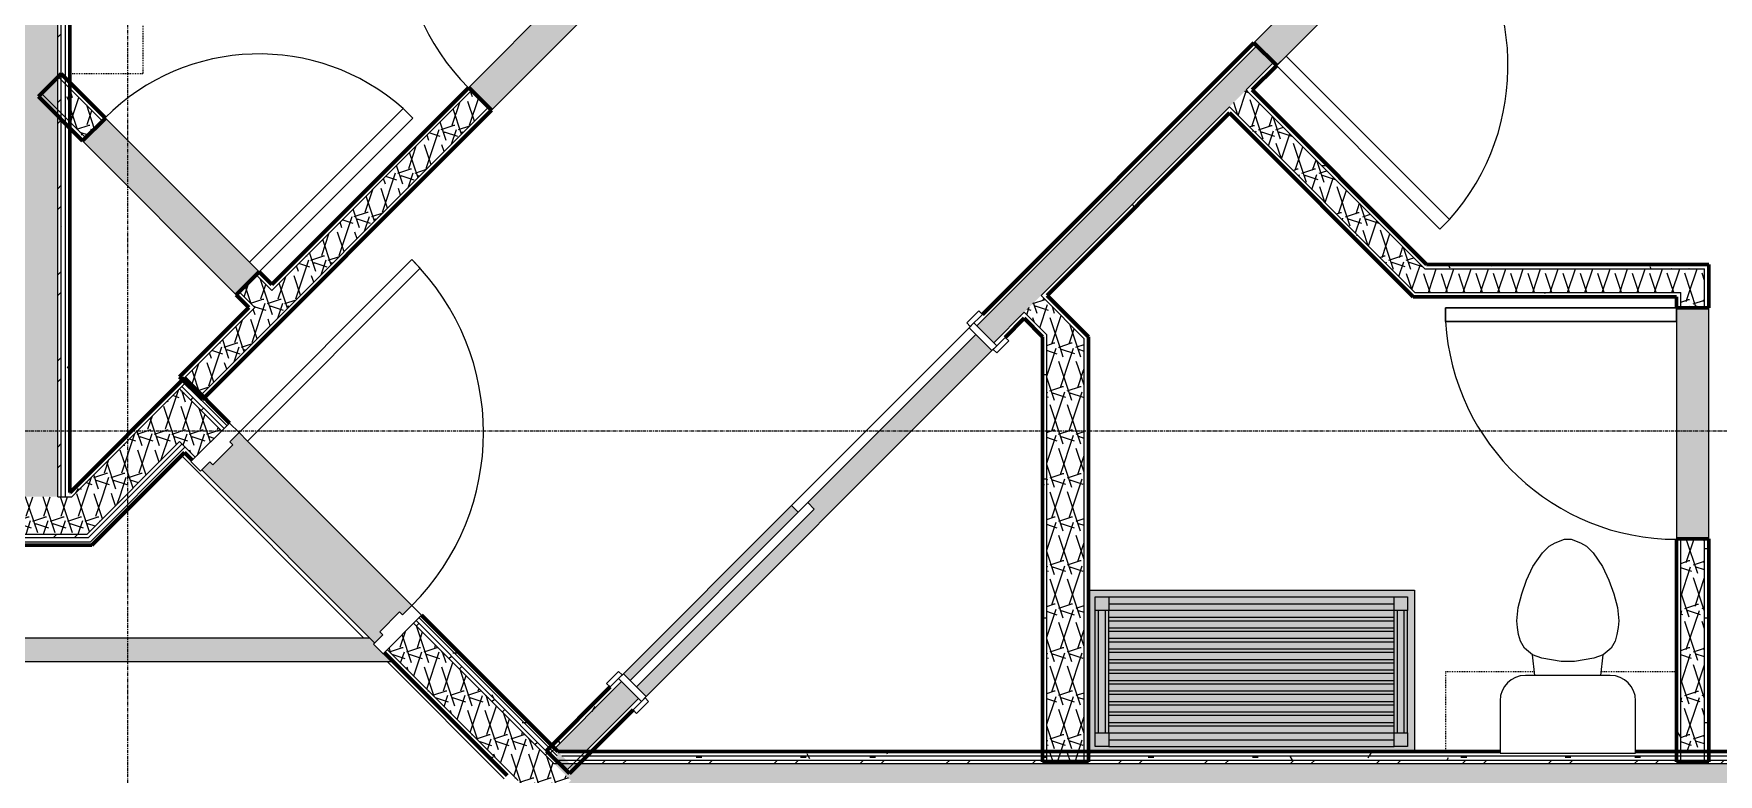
# Model space of a CAD drawing. Header units: inches. Extents: x -4169 to -1846, y 9706 to 12377.
# Drawn here: x -2514.2 to -2266.1, y 10416.7 to 10525.7 of the extents above; entities that cross this region are included whole.
import ezdxf

# ---------------------------------------------------------------- set-up
doc = ezdxf.new("R2010")
doc.units = ezdxf.units.IN
doc.header["$MEASUREMENT"] = 0
doc.linetypes.add('Dash', pattern=[0.25, 0.125, -0.125])
doc.linetypes.add('Grid Line 1_2_', pattern=[0.875, 0.5, -0.125, 0.125, -0.125])
for name, color, linetype, lineweight in [('0-1', 7, 'Continuous', 5), ('0-2', 50, 'Continuous', 18), ('A-DOOR', 31, 'Continuous', 18), ('A-DOOR-1', 250, 'Continuous', 9), ('A-DOOR-2', 90, 'Continuous', 30), ('A-DOOR-6', 31, 'Continuous', 30), ('A-DOOR-7', 31, 'Continuous', 9), ('A-DOOR-FRAM', 31, 'Continuous', 30), ('A-DOOR-FRAM-1', 90, 'Continuous', 30), ('A-FLOR-2', 50, 'Continuous', 18), ('A-WALL', 113, 'Continuous', 18), ('A-WALL-1', 8, 'Continuous', 5), ('A-WALL-4', 10, 'Continuous', 60), ('A-WALL-5', 50, 'Continuous', 18), ('A-WALL-PATT-1', 250, 'Continuous', 9), ('A-WALL-PATT-2', 253, 'Continuous', 9), ('A-WALL-PATT-4', 111, 'Continuous', 9), ('I-WALL', 2, 'Continuous', 18), ('I-WALL-2', 2, 'Continuous', 5), ('I-WALL-3', 2, 'Continuous', 60), ('P-SANR-FIXT-2', 250, 'Continuous', 9), ('Q-CASE-1', 9, 'Continuous', 9), ('Q-CASE-3', 250, 'Continuous', 9), ('Q-CASE-HDLN-1', 250, 'Dash', 9), ('S-BEAM', 12, 'Continuous', 9), ('S-GRID-1', 1, 'Grid Line 1_2_', 9)]:
    doc.layers.add(name, color=color, linetype=linetype, lineweight=lineweight)
pattern_1 = [(0, (0, 0), (20.48, 5.12), [0.845, -14.515, 0.845, -14.515, -81.92]), (0, (0, 0), (20.48, 5.12), [-30.72, 0.845, -29.875, 0.845, -14.515, -35.84]), (0, (0, 0), (20.48, 5.12), [-76.8, 0.845, -9.395, 0.845, -24.755]), (120, (7.68, 2.56), (-14.67405, 15.1762003), [0.845, -14.515, 0.845, -14.515, -81.92]), (120, (7.68, 2.56), (-14.67405, 15.1762003), [-30.72, 0.845, -29.875, 0.845, -14.515, -35.84]), (120, (7.68, 2.56), (-14.67405, 15.1762003), [-76.8, 0.845, -9.395, 0.845, -24.755]), (240, (10.24, 12.8), (-5.80595, -20.2962003), [0.845, -14.515, 0.845, -14.515, -81.92]), (240, (10.24, 12.8), (-5.80595, -20.2962003), [-30.72, 0.845, -29.875, 0.845, -14.515, -35.84]), (240, (10.24, 12.8), (-5.80595, -20.2962003), [-76.8, 0.845, -9.395, 0.845, -24.755])]
pattern_2 = [(161.57, (0.32, 0.32), (-2.560496185, -0.000537386), [0, -18.214, 2.022, 0]), (18.43, (-0.32, 0.32), (-2.560496185, 0.000537386), [0, -18.214, 2.022, 0]), (108.43, (0.32, 0.32), (1.27922091, -6.400876726), [6.07, -14.166]), (71.57, (-0.32, 0.32), (1.27922091, 6.400876726), [6.07, -14.166])]
pattern_3 = [(45, (0, 0), (-6.335677, 6.335677), []), (45, (0, 9.6), (-6.335677, 6.335677), [])]

# ---------------------------------------------------------------- blocks, each defined once
blk = doc.blocks.new('OD_CW_Upper Cabinet - OD_CW_Upper Cabinet-1880938-ENLARGED RCP - 2ND FLOOR PLAN')
at = {"layer": 'Q-CASE-HDLN-1'}
for p, q in [((0.74, -12), (13.78, -12)), ((23.7, -12), (36.74, -12)), ((36.74, -12), (36.74, -22.75))]:
    blk.add_line(p, q, dxfattribs=at)
blk = doc.blocks.new('SWING - SINGLE - FLUSH - 2-10 x 6-8 - PRIVACY-2632541-ENLARGED RCP - 2ND FLOOR PLAN')
at = {"layer": 'A-DOOR-1'}
blk.add_arc((17, 2.37), 34.07, 93.3657, 180, dxfattribs=at)
at = {"layer": 'A-DOOR-2'}
for p, q in [((15, 2.37), (15, 36.38)), ((17, 36.38), (15, 36.38)), ((17, 2.37), (17, 36.38)), ((17, 2.37), (15, 2.37))]:
    blk.add_line(p, q, dxfattribs=at)
blk = doc.blocks.new('SWING - SINGLE - FLUSH - 2-8 x 6-8 - PASSAGE-2632542-ENLARGED RCP - 2ND FLOOR PLAN')
at = {"layer": 'A-DOOR-1'}
blk.add_arc((16, 2.37), 32.07, 93.5759, 180, dxfattribs=at)
at = {"layer": 'A-DOOR-2'}
for p, q in [((14, 2.37), (14, 34.38)), ((16, 34.38), (14, 34.38)), ((16, 2.37), (16, 34.38)), ((16, 2.37), (14, 2.37))]:
    blk.add_line(p, q, dxfattribs=at)
blk = doc.blocks.new('SLIDING - FLUSH - 6-0 x 6-8-2636082-ENLARGED RCP - 2ND FLOOR PLAN')
at = {"layer": 'A-DOOR-1'}
for p, q in [((-38.75, 3.25), (-36.25, 3.25)), ((-38.75, 2.5), (-38.75, 3.25)), ((-36.25, 2.5), (-38.75, 2.5)), ((-36.25, 3.25), (-36.25, 2.5)), ((36.25, 3.25), (38.75, 3.25)), ((36.25, 2.5), (36.25, 3.25)), ((38.75, 2.5), (36.25, 2.5)), ((38.75, 3.25), (38.75, 2.5)), ((-38.75, -2.25), (-36.25, -2.25)), ((-38.75, -3), (-38.75, -2.25)), ((-36.25, -2.25), (-36.25, -3)), ((36.25, -2.25), (38.75, -2.25)), ((36.25, -3), (36.25, -2.25)), ((38.75, -2.25), (38.75, -3)), ((-36.25, -3), (-38.75, -3)), ((38.75, -3), (36.25, -3))]:
    blk.add_line(p, q, dxfattribs=at)
at = {"layer": 'A-DOOR-2'}
for p, q in [((-1, 0.5), (36, 0.5)), ((-1, -0.875), (-1, 0.5)), ((36, 0.5), (36, -0.875)), ((-36, -0.875), (1, -0.875)), ((-36, -2.25), (-36, -0.875)), ((1, -2.25), (-36, -2.25)), ((36, -0.875), (-1, -0.875)), ((1, -0.875), (1, -2.25))]:
    blk.add_line(p, q, dxfattribs=at)
at = {"layer": 'A-DOOR-FRAM-1'}
for p, q in [((-37, 2.5), (-36, 2.5)), ((-37, -2.25), (-37, 2.5)), ((-36, 2.5), (-36, -2.25)), ((36, 2.5), (37, 2.5)), ((36, -2.25), (36, 2.5)), ((37, 2.5), (37, -2.25)), ((-36, -2.25), (-37, -2.25)), ((37, -2.25), (36, -2.25))]:
    blk.add_line(p, q, dxfattribs=at)
blk = doc.blocks.new('Bath Vanity - Bath Vanity 48_-2551079-ENLARGED RCP - 2ND FLOOR PLAN')
at = {"layer": 'Q-CASE-1'}
h = blk.add_hatch(color=256, dxfattribs=at)
h.paths.add_polyline_path([(24.74, -0.25), (-23.26, -0.25), (-23.26, -24), (24.74, -24), (24.74, -1)], flags=0)
h.paths.add_polyline_path([(-21.76, -1), (23.74, -1), (23.74, -23), (-22.26, -23), (-22.26, -1)], flags=0)
h.paths.add_polyline_path([(21.74, -2), (-20.26, -2), (-20.26, -3), (21.74, -3)], flags=0)
h.paths.add_polyline_path([(-17.96, -4), (-20.26, -4), (-20.26, -4.55), (21.74, -4.55), (21.74, -4), (15.81, -4)], flags=0)
h.paths.add_polyline_path([(-20.26, -5.55), (-20.26, -6.09), (21.74, -6.09), (21.74, -5.55), (-17.96, -5.55)], flags=0)
h.paths.add_polyline_path([(21.74, -7.09), (-20.26, -7.09), (-20.26, -7.64), (21.74, -7.64)], flags=0)
h.paths.add_polyline_path([(-17.96, -8.64), (-20.26, -8.64), (-20.26, -9.18), (21.74, -9.18), (21.74, -8.64), (15.81, -8.64)], flags=0)
h.paths.add_polyline_path([(21.74, -10.18), (-20.26, -10.18), (-20.26, -10.73), (21.74, -10.73), (21.74, -10.32)], flags=0)
h.paths.add_polyline_path([(-20.26, -11.73), (-20.26, -12.27), (21.74, -12.27), (21.74, -11.73), (-17.96, -11.73)], flags=0)
h.paths.add_polyline_path([(-20.26, -13.27), (-20.26, -13.82), (21.74, -13.82), (21.74, -13.27), (-17.96, -13.27)], flags=0)
h.paths.add_polyline_path([(-20.26, -14.82), (-20.26, -15.36), (21.74, -15.36), (21.74, -14.82), (-17.96, -14.82)], flags=0)
h.paths.add_polyline_path([(21.74, -16.36), (-20.26, -16.36), (-20.26, -16.91), (21.74, -16.91)], flags=0)
h.paths.add_polyline_path([(-17.96, -17.91), (-20.26, -17.91), (-20.26, -18.45), (21.74, -18.45), (21.74, -17.91)], flags=0)
h.paths.add_polyline_path([(-17.96, -19.45), (-20.26, -19.45), (-20.26, -20), (21.74, -20), (21.74, -19.45)], flags=0)
h.paths.add_polyline_path([(-20.26, -21), (-20.26, -22), (21.74, -22), (21.74, -21), (-17.96, -21)], flags=0)
h = blk.add_hatch(color=256, dxfattribs=at)
h.paths.add_polyline_path([(-21.76, -1), (-22.26, -1), (-22.26, -3), (-20.26, -3), (-20.26, -1), (-20.76, -1)], flags=0)
h.paths.add_polyline_path([(23.74, -1), (21.74, -1), (21.74, -3), (23.74, -3)], flags=0)
h.paths.add_polyline_path([(23.74, -21), (21.74, -21), (21.74, -23), (23.74, -23), (23.74, -22)], flags=0)
h.paths.add_polyline_path([(-22.26, -21), (-22.26, -23), (-20.26, -23), (-20.26, -21), (-21.76, -21)], flags=0)
for points in [[(15.81, -1), (-20.26, -1), (-20.26, -2), (21.74, -2), (21.74, -1)], [(-22.26, -3), (-22.26, -21), (-21.76, -21), (-21.76, -3)], [(-20.76, -3), (-21.76, -3), (-21.76, -21), (-20.76, -21), (-20.76, -4)], [(-20.76, -3), (-20.76, -21), (-20.26, -21), (-20.26, -3)], [(15.81, -3), (-20.26, -3), (-20.26, -4), (21.74, -4), (21.74, -3)], [(-20.26, -4.55), (-20.26, -5.55), (21.74, -5.55), (21.74, -4.55), (-17.96, -4.55)], [(22.24, -3), (21.74, -3), (21.74, -21), (22.24, -21), (22.24, -4)], [(23.24, -3), (22.24, -3), (22.24, -21), (23.24, -21), (23.24, -4)], [(23.24, -3), (23.24, -21), (23.74, -21), (23.74, -3)], [(-20.26, -6.09), (-20.26, -7.09), (21.74, -7.09), (21.74, -6.09), (-17.96, -6.09)], [(-20.26, -7.64), (-20.26, -8.64), (21.74, -8.64), (21.74, -7.64), (-17.96, -7.64)], [(-17.96, -9.18), (-20.26, -9.18), (-20.26, -10.18), (21.74, -10.18), (21.74, -9.18), (15.81, -9.18)], [(-20.26, -10.73), (-20.26, -11.73), (21.74, -11.73), (21.74, -10.73), (-17.96, -10.73)], [(-20.26, -12.27), (-20.26, -13.27), (21.74, -13.27), (21.74, -12.27), (-17.96, -12.27)], [(-20.26, -13.82), (-20.26, -14.82), (21.74, -14.82), (21.74, -13.82), (-17.96, -13.82)], [(-20.26, -15.36), (-20.26, -16.36), (21.74, -16.36), (21.74, -15.36), (-17.96, -15.36)], [(-17.96, -16.91), (-20.26, -16.91), (-20.26, -17.91), (21.74, -17.91), (21.74, -16.91)], [(-17.96, -18.45), (-20.26, -18.45), (-20.26, -19.45), (21.74, -19.45), (21.74, -18.45)], [(-17.96, -20), (-20.26, -20), (-20.26, -21), (21.74, -21), (21.74, -20), (20.74, -20)], [(-20.26, -22), (-20.26, -23), (21.74, -23), (21.74, -22), (-17.96, -22)]]:
    blk.add_hatch(color=256, dxfattribs=at).paths.add_polyline_path(points, flags=0)
at = {"layer": 'Q-CASE-3'}
for p, q in [((-23.26, -24), (-23.26, -0.25)), ((-22.26, -3), (-22.26, -1)), ((-22.26, -1), (-20.26, -1)), ((21.74, -1), (-20.26, -1)), ((-20.26, -1), (-20.26, -3)), ((21.74, -2), (-20.26, -2)), ((21.74, -3), (21.74, -1)), ((21.74, -1), (23.74, -1)), ((23.74, -1), (23.74, -3)), ((-22.26, -3), (-22.26, -21)), ((-20.26, -3), (-22.26, -3)), ((-21.76, -3), (-21.76, -21)), ((-20.76, -3), (-20.76, -21)), ((21.74, -3), (-20.26, -3)), ((-20.26, -3), (-20.26, -21)), ((-20.26, -4), (21.74, -4)), ((21.74, -4.55), (-20.26, -4.55)), ((21.74, -3), (21.74, -21)), ((23.74, -3), (21.74, -3)), ((22.24, -3), (22.24, -21)), ((23.24, -3), (23.24, -21)), ((23.74, -3), (23.74, -21)), ((-20.26, -5.55), (21.74, -5.55)), ((21.74, -6.09), (-20.26, -6.09)), ((-20.26, -7.09), (21.74, -7.09)), ((21.74, -7.64), (-20.26, -7.64)), ((-20.26, -8.64), (21.74, -8.64)), ((21.74, -9.18), (-20.26, -9.18)), ((-20.26, -10.18), (21.74, -10.18)), ((21.74, -10.73), (-20.26, -10.73)), ((-20.26, -11.73), (21.74, -11.73)), ((21.74, -12.27), (-20.26, -12.27)), ((-20.26, -13.27), (21.74, -13.27)), ((21.74, -13.82), (-20.26, -13.82)), ((-20.26, -14.82), (21.74, -14.82)), ((21.74, -15.36), (-20.26, -15.36)), ((-20.26, -16.36), (21.74, -16.36)), ((21.74, -16.91), (-20.26, -16.91)), ((-20.26, -17.91), (21.74, -17.91)), ((21.74, -18.45), (-20.26, -18.45)), ((-20.26, -19.45), (21.74, -19.45)), ((-22.26, -23), (-22.26, -21)), ((-22.26, -21), (-20.26, -21)), ((21.74, -20), (-20.26, -20)), ((-20.26, -21), (21.74, -21)), ((-20.26, -21), (-20.26, -23)), ((21.74, -22), (-20.26, -22)), ((21.74, -23), (21.74, -21)), ((21.74, -21), (23.74, -21)), ((23.74, -21), (23.74, -23)), ((24.74, -24), (-23.26, -24)), ((-20.26, -23), (-22.26, -23)), ((21.74, -23), (-20.26, -23)), ((23.74, -23), (21.74, -23))]:
    blk.add_line(p, q, dxfattribs=at)
blk = doc.blocks.new('Toilet-Domestic-3D - Toilet-Domestic-3D-1372870-ENLARGED RCP - 2ND FLOOR PLAN')
at = {"layer": 'P-SANR-FIXT-2'}
for p, q in [((-5.13, 8), (-3.74, 10)), ((-3.74, 10), (-2.74, 11)), ((-2.74, 11), (-1.87, 11.5)), ((-1.87, 11.5), (-0.5, 12)), ((-0.5, 12), (0.5, 12)), ((0.5, 12), (1.87, 11.5)), ((1.87, 11.5), (2.74, 11)), ((2.74, 11), (3.74, 10)), ((3.74, 10), (5.13, 8)), ((-6.06, 6), (-5.13, 8)), ((5.13, 8), (6.06, 6)), ((-6.79, 4), (-6.06, 6)), ((6.06, 6), (6.79, 4)), ((-7.33, 1.99), (-6.79, 4)), ((6.79, 4), (7.33, 1.99)), ((-7.5, 0), (-7.33, 1.99)), ((7.33, 1.99), (7.5, 0)), ((-7.41, -1), (-7.5, 0)), ((-7.24, -2), (-7.41, -1)), ((-6.97, -3), (-7.24, -2)), ((7.24, -2), (6.97, -3)), ((7.41, -1), (7.24, -2)), ((7.5, 0), (7.41, -1)), ((-6.4, -4), (-6.97, -3)), ((-5.21, -5), (-6.4, -4)), ((6.4, -4), (5.21, -5)), ((6.97, -3), (6.4, -4)), ((-3.84, -5.5), (-5.21, -5)), ((-4.86, -8.02), (-5.21, -5)), ((-1, -6), (-3.84, -5.5)), ((1, -6), (-1, -6)), ((3.84, -5.5), (1, -6)), ((5.21, -5), (3.84, -5.5)), ((4.86, -8.02), (5.21, -5)), ((6.25, -8.02), (-6.25, -8.02)), ((-9.98, -11.75), (-9.98, -19.48)), ((9.98, -19.48), (9.98, -11.75)), ((-9.98, -19.48), (9.98, -19.48))]:
    blk.add_line(p, q, dxfattribs=at)
for centre, start, end in [((-6.25, -11.75), 90, 180), ((6.25, -11.75), 0, 90)]:
    blk.add_arc(centre, 3.73, start, end, dxfattribs=at)
blk = doc.blocks.new('OD_CW_Upper Cabinet - OD_CW_Upper Cabinet-V37-ENLARGED RCP - 2ND FLOOR PLAN')
at = {"layer": 'Q-CASE-HDLN-1'}
for p, q in [((34.74, 12), (34.74, 23.75)), ((0.74, 12), (11.81, 12)), ((21.66, 12), (34.74, 12))]:
    blk.add_line(p, q, dxfattribs=at)
blk = doc.blocks.new('CTR - 1st Phase - Unit Layouts_rvt-1-ENLARGED RCP - 2ND FLOOR PLAN')
at = {"layer": 'A-WALL-1'}
for points in [[(-2331.12, 10520.96), (-2307.08, 10545.01), (-2310.44, 10548.36), (-2334.48, 10524.32), (-2331.57, 10521.41)], [(-2446.75, 10514.41), (-2422.71, 10538.45), (-2426.07, 10541.81), (-2450.11, 10517.77), (-2447.19, 10514.85)], [(-2484.34, 10487.25), (-2480.98, 10490.61), (-2503.61, 10513.24), (-2506.97, 10509.88), (-2484.96, 10487.87)], [(-2267.5, 10451.34), (-2267.5, 10485.34), (-2272.25, 10485.34), (-2272.25, 10451.34), (-2268.12, 10451.34)]]:
    blk.add_hatch(color=256, dxfattribs=at).paths.add_polyline_path(points, flags=0)
h = blk.add_hatch(color=256, dxfattribs=at)
h.paths.add_polyline_path([(-2423.96, 10428.13), (-2373.05, 10479.04), (-2375.44, 10481.42), (-2400.19, 10456.67), (-2399.21, 10455.7), (-2425.38, 10429.54), (-2424.67, 10428.83)], flags=0)
h.paths.add_polyline_path([(-2426.35, 10430.51), (-2401.6, 10455.26), (-2402.57, 10456.23), (-2427.32, 10431.48), (-2426.61, 10430.78)], flags=0)
at = {"layer": 'A-WALL-PATT-1'}
h = blk.add_hatch(dxfattribs=at)
h.set_pattern_fill('FP_1', color=256, style=0, pattern_type=2)
h.set_pattern_definition(pattern_1)
h.paths.add_polyline_path([(-2437.45, 10420.47), (-2427.59, 10430.33), (-2428.03, 10430.78), (-2437.89, 10420.92), (-2437.47, 10420.5)], flags=0)
h.paths.add_polyline_path([(-2375.26, 10482.66), (-2334.04, 10523.88), (-2334.48, 10524.32), (-2375.7, 10483.1)], flags=0)
h.paths.add_polyline_path([(-2310, 10547.92), (-2267.79, 10590.13), (-2268.68, 10590.13), (-2310.44, 10548.36)], flags=0)
h = blk.add_hatch(dxfattribs=at)
h.set_pattern_fill('FP_1', color=256, style=0, pattern_type=2)
h.set_pattern_definition(pattern_1)
h.paths.add_polyline_path([(-2435.28, 10416.81), (-2435.15, 10416.93), (-2435.22, 10417.75), (-2435.72, 10417.25)], flags=0)
h.paths.add_polyline_path([(-2432.05, 10420.04), (-2424.67, 10427.42), (-2425.11, 10427.86), (-2432.93, 10420.04), (-2432.69, 10420.04)], flags=0)
h.paths.add_polyline_path([(-2372.34, 10479.74), (-2367.86, 10484.23), (-2368.3, 10484.67), (-2372.79, 10480.19)], flags=0)
h.paths.add_polyline_path([(-2365.38, 10486.7), (-2337.63, 10514.46), (-2338.07, 10514.9), (-2365.83, 10487.15)], flags=0)
h.paths.add_polyline_path([(-2335.15, 10516.93), (-2331.12, 10520.96), (-2331.57, 10521.41), (-2335.6, 10517.38)], flags=0)
h.paths.add_polyline_path([(-2307.08, 10545.01), (-2303.86, 10548.23), (-2304.74, 10548.23), (-2307.52, 10545.45)], flags=0)
h.paths.add_polyline_path([(-2301.24, 10551.73), (-2300.36, 10551.73), (-2266.08, 10586), (-2266.97, 10586), (-2272.8, 10580.17)], flags=0)
h = blk.add_hatch(dxfattribs=at)
h.set_pattern_fill('FP_1', color=256, style=0, pattern_type=2)
h.set_pattern_definition(pattern_1)
h.paths.add_polyline_path([(-2492.25, 10474.74), (-2481.6, 10485.4), (-2482.04, 10485.84), (-2492.69, 10475.19)], flags=0)
h.paths.add_polyline_path([(-2479.12, 10487.87), (-2449.66, 10517.33), (-2450.11, 10517.77), (-2479.56, 10488.31)], flags=0)
h.paths.add_polyline_path([(-2425.62, 10541.37), (-2424.47, 10542.52), (-2424.92, 10542.96), (-2426.07, 10541.81)], flags=0)
h = blk.add_hatch(dxfattribs=at)
h.set_pattern_fill('FP_1', color=256, style=0, pattern_type=2)
h.set_pattern_definition(pattern_1)
h.paths.add_polyline_path([(-2309.31, 10491.09), (-2308.42, 10491.09), (-2334.71, 10517.38), (-2335.15, 10516.93), (-2310.76, 10492.54)], flags=0)
h = blk.add_hatch(dxfattribs=at)
h.set_pattern_fill('FP_1', color=256, style=0, pattern_type=2)
h.set_pattern_definition(pattern_1)
h.paths.add_polyline_path([(-2310.76, 10486.96), (-2310.13, 10486.96), (-2337.63, 10514.46), (-2338.07, 10514.02), (-2311.02, 10486.96)], flags=0)
h = blk.add_hatch(dxfattribs=at)
h.set_pattern_fill('FP_1', color=256, style=0, pattern_type=2)
h.set_pattern_definition(pattern_1)
h.paths.add_polyline_path([(-2482.48, 10485.4), (-2482.04, 10485.84), (-2483.9, 10487.69), (-2484.34, 10487.25), (-2482.92, 10485.84)], flags=0)
h.paths.add_polyline_path([(-2506.97, 10509.88), (-2506.52, 10510.32), (-2508.87, 10512.67), (-2508.87, 10511.79), (-2507.41, 10510.32)], flags=0)
h = blk.add_hatch(dxfattribs=at)
h.set_pattern_fill('FP_1', color=256, style=0, pattern_type=2)
h.set_pattern_definition(pattern_1)
h.paths.add_polyline_path([(-2267.5, 10491.09), (-2267.5, 10491.71), (-2309.05, 10491.71), (-2308.42, 10491.09), (-2268.12, 10491.09)], flags=0)
h = blk.add_hatch(dxfattribs=at)
h.set_pattern_fill('FP_1', color=256, style=0, pattern_type=2)
h.set_pattern_definition(pattern_1)
h.paths.add_polyline_path([(-2267.53, 10420.04), (-2267.5, 10420.04), (-2267.5, 10451.34), (-2268.12, 10451.34), (-2268.12, 10420.04)], flags=0)
h.paths.add_polyline_path([(-2268.12, 10485.34), (-2267.5, 10485.34), (-2267.5, 10491.09), (-2268.12, 10491.09), (-2268.12, 10486.96)], flags=0)
h = blk.add_hatch(dxfattribs=at)
h.set_pattern_fill('FP_1', color=256, style=0, pattern_type=2)
h.set_pattern_definition(pattern_1)
h.paths.add_polyline_path([(-2309.31, 10486.96), (-2271.62, 10486.96), (-2271.62, 10487.59), (-2310.76, 10487.59), (-2310.13, 10486.96)], flags=0)
h = blk.add_hatch(dxfattribs=at)
h.set_pattern_fill('FP_1', color=256, style=0, pattern_type=2)
h.set_pattern_definition(pattern_1)
h.paths.add_polyline_path([(-2271.65, 10420.04), (-2271.62, 10420.04), (-2271.62, 10451.34), (-2272.25, 10451.34), (-2272.25, 10420.04)], flags=0)
h.paths.add_polyline_path([(-2271.62, 10485.34), (-2271.62, 10486.96), (-2272.25, 10486.96), (-2272.25, 10485.34)], flags=0)
h = blk.add_hatch(dxfattribs=at)
h.set_pattern_fill('FP_1', color=256, style=0, pattern_type=2)
h.set_pattern_definition(pattern_1)
h.paths.add_polyline_path([(-2364.96, 10420.04), (-2364.96, 10480.45), (-2365.59, 10481.08), (-2365.59, 10420.04)], flags=0)
h = blk.add_hatch(dxfattribs=at)
h.set_pattern_fill('FP_1', color=256, style=0, pattern_type=2)
h.set_pattern_definition(pattern_1)
h.paths.add_polyline_path([(-2359.45, 10420.04), (-2358.84, 10420.04), (-2358.84, 10480.16), (-2359.46, 10480.79), (-2359.46, 10420.04)], flags=0)
at = {"layer": 'A-WALL-PATT-2'}
h = blk.add_hatch(dxfattribs=at)
h.set_pattern_fill('FP_2', color=256, style=0, pattern_type=2)
h.set_pattern_definition(pattern_2)
h.paths.add_polyline_path([(-2435.72, 10417.25), (-2435.22, 10417.75), (-2435.26, 10418.29), (-2437.01, 10420.04), (-2437.1, 10419.41), (-2437.33, 10418.86), (-2435.76, 10417.3)], flags=0)
h.paths.add_polyline_path([(-2435.72, 10420.04), (-2432.93, 10420.04), (-2425.11, 10427.86), (-2427.59, 10430.33), (-2437.45, 10420.47), (-2437.01, 10420.04)], flags=0)
h.paths.add_polyline_path([(-2372.79, 10480.19), (-2331.57, 10521.41), (-2334.04, 10523.88), (-2375.26, 10482.66), (-2372.87, 10480.27)], flags=0)
h.paths.add_polyline_path([(-2307.52, 10545.45), (-2266.34, 10586.63), (-2271.29, 10586.63), (-2310, 10547.92)], flags=0)
h = blk.add_hatch(dxfattribs=at)
h.set_pattern_fill('FP_2', color=256, style=0, pattern_type=2)
h.set_pattern_definition(pattern_2)
h.paths.add_polyline_path([(-2489.77, 10472.27), (-2447.19, 10514.85), (-2449.66, 10517.33), (-2492.25, 10474.74)], flags=0)
h.paths.add_polyline_path([(-2423.15, 10538.9), (-2421.56, 10540.49), (-2424.03, 10542.96), (-2425.62, 10541.37), (-2424.03, 10539.78)], flags=0)
h = blk.add_hatch(dxfattribs=at)
h.set_pattern_fill('FP_2', color=256, style=0, pattern_type=2)
h.set_pattern_definition(pattern_2)
h.paths.add_polyline_path([(-2481.6, 10485.4), (-2479.12, 10487.87), (-2481.42, 10490.17), (-2483.9, 10487.69), (-2481.81, 10485.6)], flags=0)
h.paths.add_polyline_path([(-2506.52, 10510.32), (-2504.05, 10512.8), (-2508.87, 10517.62), (-2508.87, 10512.67), (-2506.74, 10510.54)], flags=0)
h = blk.add_hatch(dxfattribs=at)
h.set_pattern_fill('FP_2', color=256, style=0, pattern_type=2)
h.set_pattern_definition(pattern_2)
h.paths.add_polyline_path([(-2310.76, 10487.59), (-2305.81, 10487.59), (-2335.6, 10517.38), (-2338.07, 10514.9), (-2316.14, 10492.97)], flags=0)
h = blk.add_hatch(dxfattribs=at)
h.set_pattern_fill('FP_2', color=256, style=0, pattern_type=2)
h.set_pattern_definition(pattern_2)
h.paths.add_polyline_path([(-2271.62, 10487.59), (-2268.12, 10487.59), (-2268.12, 10491.09), (-2309.31, 10491.09), (-2305.81, 10487.59), (-2304.92, 10487.59)], flags=0)
h = blk.add_hatch(dxfattribs=at)
h.set_pattern_fill('FP_2', color=256, style=0, pattern_type=2)
h.set_pattern_definition(pattern_2)
h.paths.add_polyline_path([(-2359.46, 10475.84), (-2359.46, 10480.79), (-2365.83, 10487.15), (-2368.3, 10484.67), (-2364.08, 10480.45)], flags=0)
h = blk.add_hatch(dxfattribs=at)
h.set_pattern_fill('FP_2', color=256, style=0, pattern_type=2)
h.set_pattern_definition(pattern_2)
h.paths.add_polyline_path([(-2271.62, 10420.04), (-2268.12, 10420.04), (-2268.12, 10451.34), (-2271.62, 10451.34), (-2271.62, 10430.1)], flags=0)
h.paths.add_polyline_path([(-2268.12, 10485.34), (-2268.12, 10487.59), (-2271.62, 10487.59), (-2271.62, 10485.34)], flags=0)
h = blk.add_hatch(dxfattribs=at)
h.set_pattern_fill('FP_2', color=256, style=0, pattern_type=2)
h.set_pattern_definition(pattern_2)
h.paths.add_polyline_path([(-2364.96, 10418.54), (-2359.46, 10418.54), (-2359.46, 10475.84), (-2364.96, 10481.34), (-2364.96, 10430.1)], flags=0)
at = {"layer": 'A-WALL-4'}
for p, q in [((-2374.47, 10484.34), (-2334.48, 10524.32)), ((-2334.48, 10524.32), (-2331.12, 10520.96)), ((-2513.48, 10516.4), (-2510.12, 10519.75)), ((-2510.12, 10519.75), (-2503.61, 10513.24)), ((-2331.12, 10520.96), (-2334.71, 10517.38)), ((-2479.12, 10488.76), (-2450.11, 10517.77)), ((-2450.11, 10517.77), (-2446.75, 10514.41)), ((-2334.71, 10517.38), (-2309.05, 10491.71)), ((-2506.97, 10509.88), (-2513.48, 10516.4)), ((-2446.75, 10514.41), (-2489.33, 10471.83)), ((-2503.61, 10513.24), (-2506.97, 10509.88)), ((-2338.07, 10514.02), (-2364.94, 10487.15)), ((-2311.02, 10486.96), (-2338.07, 10514.02)), ((-2484.34, 10487.25), (-2480.98, 10490.61)), ((-2480.98, 10490.61), (-2479.12, 10488.76)), ((-2309.05, 10491.71), (-2267.5, 10491.71)), ((-2267.5, 10491.71), (-2267.5, 10491.09)), ((-2267.5, 10491.09), (-2267.5, 10486.96)), ((-2482.48, 10485.4), (-2484.34, 10487.25)), ((-2364.94, 10487.15), (-2358.84, 10481.04)), ((-2310.13, 10486.96), (-2311.02, 10486.96)), ((-2304.3, 10486.96), (-2310.13, 10486.96)), ((-2272.25, 10486.96), (-2304.3, 10486.96)), ((-2272.25, 10485.34), (-2272.25, 10486.96)), ((-2267.5, 10486.96), (-2267.5, 10485.34)), ((-2492.69, 10475.19), (-2482.48, 10485.4)), ((-2267.5, 10485.34), (-2272.25, 10485.34)), ((-2368.3, 10483.79), (-2371.11, 10480.98)), ((-2365.59, 10481.08), (-2368.3, 10483.79)), ((-2365.59, 10418.54), (-2365.59, 10481.08)), ((-2358.84, 10481.04), (-2358.84, 10480.16)), ((-2358.84, 10480.16), (-2358.84, 10474.33)), ((-2489.33, 10471.83), (-2492.69, 10475.19)), ((-2358.84, 10474.33), (-2358.84, 10418.54)), ((-2272.25, 10418.54), (-2272.25, 10451.34)), ((-2272.25, 10451.34), (-2267.5, 10451.34)), ((-2267.5, 10451.34), (-2267.5, 10418.54)), ((-2438.64, 10420.17), (-2429.27, 10429.54)), ((-2425.91, 10426.18), (-2435.28, 10416.81)), ((-2435.28, 10416.81), (-2438.64, 10420.17)), ((-2358.84, 10418.54), (-2365.59, 10418.54)), ((-2267.5, 10418.54), (-2272.25, 10418.54))]:
    blk.add_line(p, q, dxfattribs=at)
at = {"layer": 'A-WALL-5'}
for p, q in [((-2310.44, 10548.36), (-2334.48, 10524.32)), ((-2331.12, 10520.96), (-2307.08, 10545.01)), ((-2426.07, 10541.81), (-2450.11, 10517.77)), ((-2446.75, 10514.41), (-2422.71, 10538.45)), ((-2375.26, 10482.66), (-2334.04, 10523.88)), ((-2510.56, 10519.31), (-2504.05, 10512.8)), ((-2335.6, 10517.38), (-2331.57, 10521.41)), ((-2513.04, 10516.84), (-2506.52, 10510.32)), ((-2449.66, 10517.33), (-2479.12, 10487.87)), ((-2335.15, 10516.93), (-2335.6, 10517.38)), ((-2335.15, 10516.93), (-2309.31, 10491.09)), ((-2447.19, 10514.85), (-2489.77, 10472.27)), ((-2365.83, 10487.15), (-2338.07, 10514.9)), ((-2337.63, 10514.46), (-2338.07, 10514.9)), ((-2337.63, 10514.46), (-2310.76, 10487.59)), ((-2480.98, 10490.61), (-2503.61, 10513.24)), ((-2506.97, 10509.88), (-2484.34, 10487.25)), ((-2481.42, 10490.17), (-2479.56, 10488.31)), ((-2309.31, 10491.09), (-2308.42, 10491.09)), ((-2308.42, 10491.09), (-2268.12, 10491.09)), ((-2268.12, 10487.59), (-2268.12, 10491.09)), ((-2483.9, 10487.69), (-2482.04, 10485.84)), ((-2479.56, 10488.31), (-2479.12, 10487.87)), ((-2365.38, 10486.7), (-2365.83, 10487.15)), ((-2310.76, 10487.59), (-2305.81, 10487.59)), ((-2305.81, 10487.59), (-2304.92, 10487.59)), ((-2304.92, 10487.59), (-2271.62, 10487.59)), ((-2271.62, 10486.96), (-2271.62, 10487.59)), ((-2271.62, 10485.34), (-2271.62, 10486.96)), ((-2268.12, 10486.96), (-2268.12, 10487.59)), ((-2268.12, 10485.34), (-2268.12, 10486.96)), ((-2481.6, 10485.4), (-2492.25, 10474.74)), ((-2482.04, 10485.84), (-2481.6, 10485.4)), ((-2372.79, 10480.19), (-2368.3, 10484.67)), ((-2367.86, 10484.23), (-2368.3, 10484.67)), ((-2359.46, 10480.79), (-2365.38, 10486.7)), ((-2272.25, 10485.34), (-2272.25, 10451.34)), ((-2267.5, 10451.34), (-2267.5, 10485.34)), ((-2364.96, 10481.34), (-2367.86, 10484.23)), ((-2364.96, 10480.45), (-2364.96, 10481.34)), ((-2364.96, 10418.54), (-2364.96, 10480.45)), ((-2359.46, 10475.84), (-2359.46, 10480.79)), ((-2423.96, 10428.13), (-2373.05, 10479.04)), ((-2359.46, 10474.95), (-2359.46, 10475.84)), ((-2359.46, 10418.54), (-2359.46, 10474.95)), ((-2402.57, 10456.23), (-2427.32, 10431.48)), ((-2271.62, 10418.54), (-2271.62, 10451.34)), ((-2268.12, 10418.54), (-2268.12, 10451.34)), ((-2438.19, 10419.73), (-2427.59, 10430.33)), ((-2435.72, 10417.25), (-2425.11, 10427.86))]:
    blk.add_line(p, q, dxfattribs=at)
at = {"layer": '0-2'}
for name, p, rotation in [('SWING - SINGLE - FLUSH - 2-10 x 6-8 - PRIVACY-2632541-ENLARGED RCP - 2ND FLOOR PLAN', (-2436.41, 10528.11), 44.99999999996775), ('OD_CW_Upper Cabinet - OD_CW_Upper Cabinet-1880938-ENLARGED RCP - 2ND FLOOR PLAN', (-2486.12, 10556.49), 269.9999999999662), ('SWING - SINGLE - FLUSH - 2-10 x 6-8 - PRIVACY-2632541-ENLARGED RCP - 2ND FLOOR PLAN', (-2320.78, 10534.66), 225.0000000001308), ('SWING - SINGLE - FLUSH - 2-8 x 6-8 - PASSAGE-2632542-ENLARGED RCP - 2ND FLOOR PLAN', (-2493.97, 10500.25), 314.9999999999997), ('SLIDING - FLUSH - 6-0 x 6-8-2636082-ENLARGED RCP - 2ND FLOOR PLAN', (-2400.28, 10455.35), 225.0000000001308), ('SWING - SINGLE - FLUSH - 2-10 x 6-8 - PRIVACY-2632541-ENLARGED RCP - 2ND FLOOR PLAN', (-2269.87, 10468.34), 90.00000000011383), ('Bath Vanity - Bath Vanity 48_-2551079-ENLARGED RCP - 2ND FLOOR PLAN', (-2334.1, 10419.79), 180), ('OD_CW_Upper Cabinet - OD_CW_Upper Cabinet-V37-ENLARGED RCP - 2ND FLOOR PLAN', (-2271.51, 10443.79), 180)]:
    blk.add_blockref(name, p, dxfattribs=dict(at, rotation=rotation))
blk.add_blockref('Toilet-Domestic-3D - Toilet-Domestic-3D-1372870-ENLARGED RCP - 2ND FLOOR PLAN', (-2288.25, 10439.27), dxfattribs=at)
blk = doc.blocks.new('CTR - 1st Phase - Shell_rvt-1-ENLARGED RCP - 2ND FLOOR PLAN')
at = {"layer": 'A-FLOR-2'}
for p, q in [((-2492.43, 10463.61), (-2465.56, 10436.74)), ((-2462.06, 10433.24), (-2444.87, 10416.05))]:
    blk.add_line(p, q, dxfattribs=at)
at = {"layer": 'S-GRID-1'}
for p, q in [((-2500.32, 9836.18), (-2500.32, 12344.54)), ((-1846.46, 10467.19), (-4136.46, 10467.19))]:
    blk.add_line(p, q, dxfattribs=at)
blk = doc.blocks.new('Dimension Lumber - LVL - 3_5X5_5-2130251-ENLARGED RCP - 2ND FLOOR PLAN')
at = {"layer": 'S-BEAM'}
blk.add_hatch(color=256, dxfattribs=at).paths.add_polyline_path([(87.05, 1.75), (-87.95, 1.75), (-86.58, 0.37), (-86.4, 0.55), (-84.99, -0.86), (-85.16, -1.04), (-84.45, -1.75), (87.05, -1.75)], flags=0)
for p, q in [((-87.95, 1.75), (87.05, 1.75)), ((87.05, -1.75), (87.05, 1.75)), ((-84.45, -1.75), (87.05, -1.75))]:
    blk.add_line(p, q, dxfattribs=at)
blk = doc.blocks.new('HOLLOW METAL - UNIT DOOR-2154429-ENLARGED RCP - 2ND FLOOR PLAN')
at = {"layer": 'A-DOOR-6'}
for p, q in [((16.25, -4.125), (18, -4.125)), ((16.25, -40.125), (16.25, -4.125)), ((18, -4.125), (18, -40.125)), ((18, -40.125), (16.25, -40.125))]:
    blk.add_line(p, q, dxfattribs=at)
at = {"layer": 'A-DOOR-7'}
blk.add_arc((18, -4.125), 36, 180, 270, dxfattribs=at)
at = {"layer": 'A-DOOR-FRAM'}
for p, q in [((-20, 3.875), (-18, 3.875)), ((-20, -4.125), (-20, 3.875)), ((-18, 3.875), (-18, 1.9375)), ((18, 3.875), (20, 3.875)), ((18, 1.9375), (18, 3.875)), ((20, 3.875), (20, -4.125)), ((-18, 1.9375), (-17.375, 1.9375)), ((-17.375, 1.9375), (-17.375, -2.1875)), ((17.375, 1.9375), (18, 1.9375)), ((17.375, -2.1875), (17.375, 1.9375)), ((-18, -2.1875), (-18, -4.125)), ((-17.375, -2.1875), (-18, -2.1875)), ((18, -2.1875), (17.375, -2.1875)), ((18, -4.125), (18, -2.1875)), ((-18, -4.125), (-20, -4.125)), ((20, -4.125), (18, -4.125))]:
    blk.add_line(p, q, dxfattribs=at)

msp = doc.modelspace()

# ---------------------------------------------------------------- hatches: boundary and pattern name
at = {"layer": 'A-WALL-PATT-4'}
h = msp.add_hatch(dxfattribs=at)
h.set_pattern_fill('FP_2', color=256, style=0, pattern_type=2)
h.set_pattern_definition(pattern_2)
h.paths.add_polyline_path([(-2516.12, 10457.54), (-2510.62, 10457.54), (-2510.62, 10843.14), (-2516.12, 10843.14), (-2516.12, 10721.36), (-2515.5, 10721.36), (-2515.5, 10691.36), (-2516.12, 10691.36), (-2516.12, 10458.16)], flags=0)
h = msp.add_hatch(dxfattribs=at)
h.set_pattern_fill('FP_38', color=256, style=0, pattern_type=2)
h.set_pattern_definition(pattern_3)
h.paths.add_polyline_path([(-2510.12, 10457.54), (-2510.12, 10527.78), (-2510.42, 10527.78), (-2510.42, 10547.73), (-2510.12, 10547.73), (-2510.12, 10659.38), (-2510.62, 10659.38), (-2510.62, 10457.54), (-2510.3, 10457.54)], flags=0)
h.paths.add_polyline_path([(-2510.62, 10662.88), (-2510.12, 10662.88), (-2510.12, 10843.14), (-2510.62, 10843.14), (-2510.62, 10671.41)], flags=0)
h = msp.add_hatch(dxfattribs=at)
h.set_pattern_fill('FP_1', color=256, style=0, pattern_type=2)
h.set_pattern_definition(pattern_1)
h.paths.add_polyline_path([(-2510.12, 10457.54), (-2509.5, 10457.54), (-2509.5, 10527.78), (-2510.12, 10527.78), (-2510.12, 10458.16)], flags=0)
h.paths.add_polyline_path([(-2510.12, 10547.73), (-2509.5, 10547.73), (-2509.5, 10627.75), (-2510.12, 10627.75), (-2510.12, 10550.76)], flags=0)
h.paths.add_polyline_path([(-2509.5, 10657.75), (-2509.5, 10705.8), (-2509.62, 10705.8), (-2509.62, 10723.8), (-2509.5, 10723.8), (-2509.5, 10726.73), (-2510.12, 10726.73), (-2510.12, 10657.75), (-2509.82, 10657.75)], flags=0)
h.paths.add_polyline_path([(-2510.06, 10804.73), (-2509.5, 10804.73), (-2509.5, 10807.73), (-2509.62, 10807.73), (-2509.62, 10825.73), (-2509.5, 10825.73), (-2509.5, 10843.14), (-2510.12, 10843.14), (-2510.12, 10804.73)], flags=0)
h = msp.add_hatch(dxfattribs=at)
h.set_pattern_fill('FP_1', color=256, style=0, pattern_type=2)
h.set_pattern_definition(pattern_1)
h.paths.add_polyline_path([(-2508.87, 10458.16), (-2508.87, 10527.78), (-2509.5, 10527.78), (-2509.5, 10458.16)], flags=0)
h.paths.add_polyline_path([(-2508.87, 10547.73), (-2508.87, 10556.75), (-2509.12, 10556.75), (-2509.12, 10626.75), (-2508.87, 10626.75), (-2508.87, 10627.75), (-2509.5, 10627.75), (-2509.5, 10547.73)], flags=0)
h.paths.add_polyline_path([(-2508.87, 10657.75), (-2508.87, 10705.8), (-2509.5, 10705.8), (-2509.5, 10657.75)], flags=0)
h.paths.add_polyline_path([(-2509.5, 10723.8), (-2508.87, 10723.8), (-2508.87, 10726.73), (-2509.5, 10726.73)], flags=0)
h.paths.add_polyline_path([(-2508.87, 10804.73), (-2508.87, 10807.73), (-2509.5, 10807.73), (-2509.5, 10804.73)], flags=0)
h.paths.add_polyline_path([(-2508.87, 10825.73), (-2508.87, 10843.14), (-2509.5, 10843.14), (-2509.5, 10825.73)], flags=0)
h = msp.add_hatch(dxfattribs=at)
h.set_pattern_fill('FP_1', color=256, style=0, pattern_type=2)
h.set_pattern_definition(pattern_1)
h.paths.add_polyline_path([(-2508.83, 10458.16), (-2507.95, 10458.16), (-2491.9, 10474.21), (-2492.34, 10474.66), (-2506.73, 10460.27)], flags=0)
h = msp.add_hatch(dxfattribs=at)
h.set_pattern_fill('FP_1', color=256, style=0, pattern_type=2)
h.set_pattern_definition(pattern_1)
h.paths.add_polyline_path([(-2437.1, 10419.41), (-2437.03, 10420.05), (-2457.07, 10440.1), (-2457.42, 10439.74), (-2437.18, 10419.5)], flags=0)
h.paths.add_polyline_path([(-2485.71, 10468.03), (-2485.36, 10468.38), (-2489.07, 10472.09), (-2489.33, 10471.83), (-2492.25, 10474.74), (-2492.34, 10474.66), (-2486.06, 10468.38)], flags=0)
h = msp.add_hatch(dxfattribs=at)
h.set_pattern_fill('FP_2', color=256, style=0, pattern_type=2)
h.set_pattern_definition(pattern_2)
h.paths.add_polyline_path([(-2438.95, 10411.9), (-2435.06, 10415.79), (-2458.22, 10438.95), (-2462.11, 10435.06), (-2439.22, 10412.16)], flags=0)
h.paths.add_polyline_path([(-2490.39, 10463.34), (-2486.5, 10467.23), (-2492.69, 10473.42), (-2496.58, 10469.53), (-2490.84, 10463.78)], flags=0)
h = msp.add_hatch(dxfattribs=at)
h.set_pattern_fill('FP_38', color=256, style=0, pattern_type=2)
h.set_pattern_definition(pattern_3)
h.paths.add_polyline_path([(-2437.56, 10418.29), (-2436.86, 10418.29), (-2457.87, 10439.3), (-2458.22, 10438.95), (-2438.7, 10419.42)], flags=0)
h.paths.add_polyline_path([(-2486.5, 10467.23), (-2486.15, 10467.58), (-2492.34, 10473.77), (-2492.69, 10473.42), (-2486.86, 10467.58)], flags=0)
h = msp.add_hatch(dxfattribs=at)
h.set_pattern_fill('FP_1', color=256, style=0, pattern_type=2)
h.set_pattern_definition(pattern_1)
h.paths.add_polyline_path([(-2437.25, 10418.79), (-2437.33, 10418.86), (-2437.1, 10419.41), (-2457.42, 10439.74), (-2457.87, 10439.3), (-2437.36, 10418.79)], flags=0)
h.paths.add_polyline_path([(-2486.15, 10467.58), (-2485.71, 10468.03), (-2491.9, 10474.21), (-2492.34, 10473.77), (-2486.5, 10467.94)], flags=0)
h = msp.add_hatch(dxfattribs=at)
h.set_pattern_fill('FP_2', color=256, style=0, pattern_type=2)
h.set_pattern_definition(pattern_2)
h.paths.add_polyline_path([(-2506.29, 10457.54), (-2500.79, 10457.54), (-2492.69, 10465.64), (-2496.58, 10469.53), (-2508.57, 10457.54), (-2507.95, 10457.54)], flags=0)
h = msp.add_hatch(dxfattribs=at)
h.set_pattern_fill('FP_1', color=256, style=0, pattern_type=2)
h.set_pattern_definition(pattern_1)
h.paths.add_polyline_path([(-2444.08, 10416.14), (-2443.64, 10416.58), (-2462.11, 10435.06), (-2462.55, 10434.62), (-2444.17, 10416.23)], flags=0)
h.paths.add_polyline_path([(-2490.84, 10462.9), (-2490.39, 10463.34), (-2491.9, 10464.84), (-2492.34, 10464.4), (-2491.01, 10463.08)], flags=0)
h = msp.add_hatch(dxfattribs=at)
h.set_pattern_fill('FP_2', color=256, style=0, pattern_type=2)
h.set_pattern_definition(pattern_2)
h.paths.add_polyline_path([(-2510.62, 10452.04), (-2506.29, 10452.04), (-2500.79, 10457.54), (-2643.97, 10457.54), (-2643.97, 10452.04), (-2516.12, 10452.04)], flags=0)
h = msp.add_hatch(dxfattribs=at)
h.set_pattern_fill('FP_1', color=256, style=0, pattern_type=2)
h.set_pattern_definition(pattern_1)
h.paths.add_polyline_path([(-2509.5, 10457.54), (-2508.57, 10457.54), (-2507.95, 10458.16), (-2509.5, 10458.16), (-2509.5, 10457.54)], flags=0)
h.paths.add_polyline_path([(-2638.7, 10457.54), (-2516.75, 10457.54), (-2516.75, 10458.16), (-2643.35, 10458.16), (-2643.35, 10457.54), (-2640.75, 10457.54)], flags=0)
h = msp.add_hatch(dxfattribs=at)
h.set_pattern_fill('FP_1', color=256, style=0, pattern_type=2)
h.set_pattern_definition(pattern_1)
h.paths.add_polyline_path([(-2505.87, 10450.41), (-2505.62, 10450.41), (-2505.12, 10450.91), (-2650.6, 10450.89), (-2650.6, 10450.41), (-2510.3, 10450.41)], flags=0)
h = msp.add_hatch(dxfattribs=at)
h.set_pattern_fill('FP_1', color=256, style=0, pattern_type=2)
h.set_pattern_definition(pattern_1)
h.paths.add_polyline_path([(-2506.29, 10450.91), (-2505.83, 10450.91), (-2505.2, 10451.54), (-2649.97, 10451.54), (-2649.97, 10450.91), (-2510.3, 10450.91)], flags=0)
h = msp.add_hatch(dxfattribs=at)
h.set_pattern_fill('FP_38', color=256, style=0, pattern_type=2)
h.set_pattern_definition(pattern_3)
h.paths.add_polyline_path([(-2510.3, 10451.54), (-2506.09, 10451.54), (-2505.62, 10452.04), (-2649.47, 10452.04), (-2649.46, 10451.54), (-2510.62, 10451.54)], flags=0)
h = msp.add_hatch(dxfattribs=at)
h.set_pattern_fill('FP_1', color=256, style=0, pattern_type=2)
h.set_pattern_definition(pattern_1)
h.paths.add_polyline_path([(-2113.55, 10419.41), (-2076.17, 10419.41), (-2076.17, 10420.04), (-2278.27, 10420.04), (-2278.27, 10419.79), (-2298.22, 10419.79), (-2298.22, 10420.04), (-2359.46, 10420.04), (-2359.46, 10419.41), (-2121.86, 10419.41)], flags=0)
h.paths.add_polyline_path([(-2435.26, 10419.41), (-2364.96, 10419.41), (-2364.96, 10420.04), (-2437.01, 10420.04), (-2436.39, 10419.41)], flags=0)
h = msp.add_hatch(dxfattribs=at)
h.set_pattern_fill('FP_2', color=256, style=0, pattern_type=2)
h.set_pattern_definition(pattern_2)
h.paths.add_polyline_path([(-2248.61, 10412.79), (-2076.17, 10412.79), (-2076.17, 10418.29), (-2435.26, 10418.29), (-2435.15, 10416.93), (-2435.28, 10416.81), (-2436.75, 10418.29), (-2437.56, 10418.29), (-2435.06, 10415.79), (-2438.06, 10412.79), (-2437.25, 10412.79), (-2437, 10413.05), (-2437.18, 10412.79), (-2282.38, 10412.79)], flags=0)
h = msp.add_hatch(dxfattribs=at)
h.set_pattern_fill('FP_38', color=256, style=0, pattern_type=2)
h.set_pattern_definition(pattern_3)
h.paths.add_polyline_path([(-2358.84, 10418.29), (-2076.17, 10418.29), (-2076.17, 10418.79), (-2359.46, 10418.79), (-2359.46, 10418.54), (-2364.96, 10418.54), (-2364.96, 10418.79), (-2435.76, 10418.79), (-2435.26, 10418.29), (-2359.46, 10418.29)], flags=0)
h.paths.add_polyline_path([(-2436.75, 10418.29), (-2437.25, 10418.79), (-2437.36, 10418.79), (-2436.86, 10418.29)], flags=0)
h = msp.add_hatch(dxfattribs=at)
h.set_pattern_fill('FP_1', color=256, style=0, pattern_type=2)
h.set_pattern_definition(pattern_1)
h.paths.add_polyline_path([(-2316.14, 10418.79), (-2076.17, 10418.79), (-2076.17, 10419.41), (-2359.46, 10419.41), (-2359.46, 10418.79), (-2349.91, 10418.79)], flags=0)
h.paths.add_polyline_path([(-2435.26, 10418.79), (-2364.96, 10418.79), (-2364.96, 10419.41), (-2436.39, 10419.41), (-2435.76, 10418.79)], flags=0)
at = {"layer": 'I-WALL-2'}
msp.add_hatch(color=256, dxfattribs=at).paths.add_polyline_path([(-2463.97, 10436.03), (-2462.77, 10437.22), (-2463.21, 10437.67), (-2460.3, 10440.58), (-2459.86, 10440.14), (-2458.49, 10441.51), (-2483.94, 10466.97), (-2485.31, 10465.6), (-2484.87, 10465.15), (-2487.79, 10462.24), (-2488.23, 10462.68), (-2489.42, 10461.49), (-2464.14, 10436.21)], flags=0)

# ---------------------------------------------------------------- linework, layer by layer
at = {"layer": 'A-WALL'}
for p, q in [((-2510.62, 10457.54), (-2510.62, 10843.14)), ((-2510.12, 10457.54), (-2510.12, 10527.78)), ((-2509.5, 10457.54), (-2509.5, 10527.78)), ((-2491.9, 10474.21), (-2508.57, 10457.54)), ((-2492.69, 10473.42), (-2486.5, 10467.23)), ((-2492.34, 10473.77), (-2486.15, 10467.58)), ((-2491.9, 10474.21), (-2485.71, 10468.03)), ((-2492.69, 10465.64), (-2506.29, 10452.04)), ((-2492.34, 10465.29), (-2506.09, 10451.54)), ((-2505.83, 10450.91), (-2491.9, 10464.84)), ((-2490.39, 10463.34), (-2492.69, 10465.64)), ((-2510.62, 10457.54), (-2508.57, 10457.54)), ((-2650.6, 10450.91), (-2505.83, 10450.91)), ((-2649.97, 10451.54), (-2506.09, 10451.54)), ((-2649.47, 10452.04), (-2506.29, 10452.04)), ((-2458.22, 10438.95), (-2437.56, 10418.29)), ((-2457.87, 10439.3), (-2437.36, 10418.79)), ((-2457.42, 10439.74), (-2437.1, 10419.41)), ((-2462.11, 10435.06), (-2442.84, 10415.79)), ((-2437.56, 10418.29), (-2076.17, 10418.29)), ((-2437.36, 10418.79), (-2076.17, 10418.79)), ((-2436.39, 10419.41), (-2076.17, 10419.41))]:
    msp.add_line(p, q, dxfattribs=at)
at = {"layer": 'I-WALL'}
for p, q in [((-2458.49, 10441.51), (-2482.7, 10465.73)), ((-2489.42, 10461.49), (-2463.97, 10436.03))]:
    msp.add_line(p, q, dxfattribs=at)
at = {"layer": 'I-WALL-3'}
for p, q in [((-2508.87, 10527.78), (-2508.87, 10458.16)), ((-2508.83, 10458.16), (-2491.98, 10475.01)), ((-2491.98, 10475.01), (-2485.36, 10468.38)), ((-2491.98, 10464.05), (-2505.62, 10450.41)), ((-2490.84, 10462.9), (-2491.98, 10464.05)), ((-2508.87, 10458.16), (-2508.83, 10458.16)), ((-2505.62, 10450.41), (-2651.1, 10450.41)), ((-2457.07, 10440.1), (-2437.01, 10420.04)), ((-2444.43, 10416.5), (-2462.55, 10434.62)), ((-2437.01, 10420.04), (-2298.22, 10420.04)), ((-2278.27, 10420.04), (-2076.17, 10420.04))]:
    msp.add_line(p, q, dxfattribs=at)

# ---------------------------------------------------------------- block references
at = {"layer": '0-1'}
for name in ['CTR - 1st Phase - Shell_rvt-1-ENLARGED RCP - 2ND FLOOR PLAN', 'CTR - 1st Phase - Unit Layouts_rvt-1-ENLARGED RCP - 2ND FLOOR PLAN']:
    msp.add_blockref(name, (0, 0), dxfattribs=at)
at = {"layer": 'A-DOOR', "rotation": 134.9999999999909}
msp.add_blockref('HOLLOW METAL - UNIT DOOR-2154429-ENLARGED RCP - 2ND FLOOR PLAN', (-2474.13, 10451.32), dxfattribs=at)
at = {"layer": 'S-BEAM', "rotation": 180}
msp.add_blockref('Dimension Lumber - LVL - 3_5X5_5-2130251-ENLARGED RCP - 2ND FLOOR PLAN', (-2549.13, 10434.99), dxfattribs=at)

doc.saveas('drawing.dxf')
